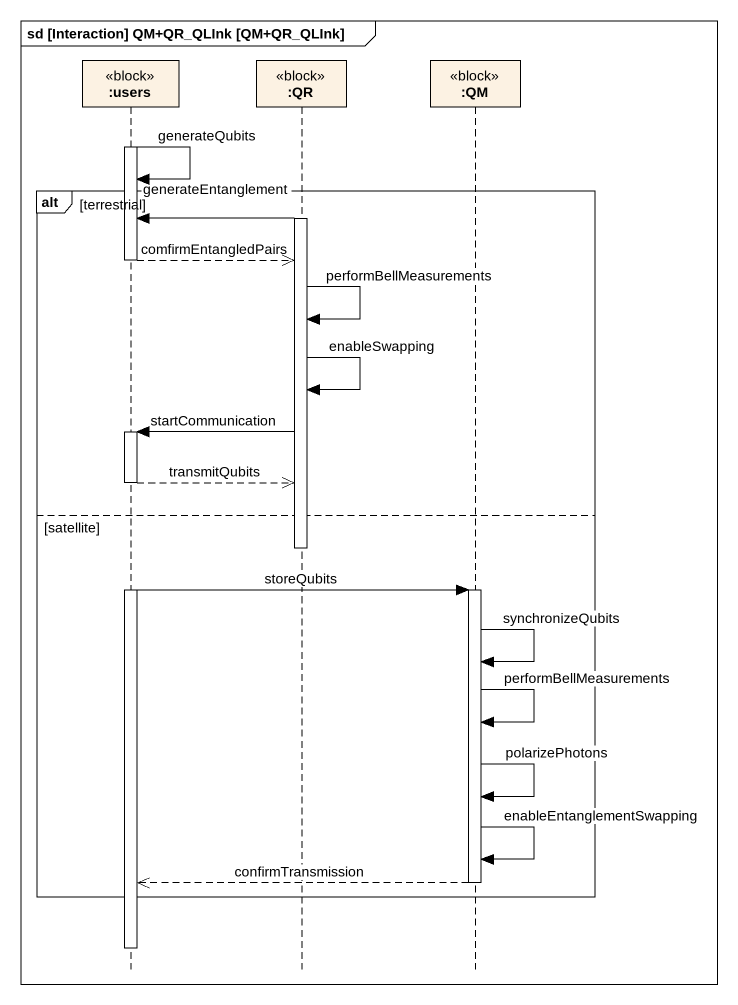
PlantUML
@startuml
mainframe sd [Interaction] QM+QR_QLInk [QM+QR_QLInk]
hide footbox
participant ":users" as users <<block>>
participant ":QR" as QR <<block>>
participant ":QM" as QM <<block>>

activate users
users -> users : generateQubits
alt terrestrial
  activate QR
  QR -> users : generateEntanglement
  users -->> QR : comfirmEntangledPairs
  deactivate users
  QR -> QR : performBellMeasurements
  QR -> QR : enableSwapping
  QR -> users : startCommunication
  activate users
  users -->> QR : transmitQubits
else satellite
  deactivate QR
  users -> QM : storeQubits
  activate QM
  QM -> QM : synchronizeQubits
  QM -> QM : performBellMeasurements
  QM -> QM : polarizePhotons
  QM -> QM : enableEntanglementSwapping
  QM -->> users : confirmTransmission
  deactivate QM
end
deactivate users
@enduml
